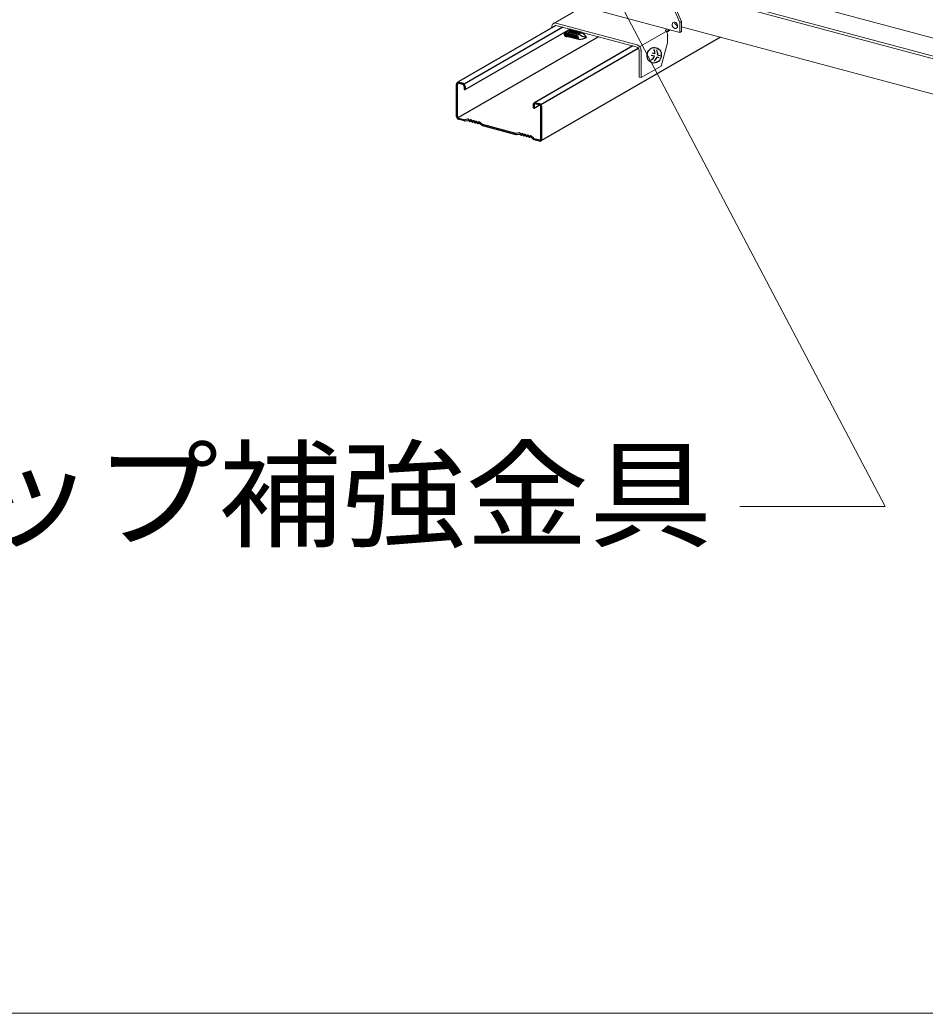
# Model space of a CAD drawing. Units: millimetres, scale not verified. Extents: x -3900 to 3900, y -2693 to 2650.
# Drawn here: x -3430 to -2969, y -166 to 341 of the extents above; entities that cross this region are included whole.
import ezdxf
from ezdxf.enums import TextEntityAlignment as Align

# ---------------------------------------------------------------- set-up
doc = ezdxf.new("R2010")
doc.units = ezdxf.units.MM
doc.header["$LTSCALE"] = 20
for name, color, linetype, lineweight in [('1-2_野縁受け', 3, 'Continuous', 18), ('1-3_野縁', 2, 'Continuous', 25), ('1-6_文字', 7, 'Continuous', 18), ('1-B_補強金具・金具・その他', 3, 'Continuous', 18), ('1-C_ビス・アンカーボルト・強調図形', 2, 'Continuous', 25), ('F-3_野縁', 3, 'Continuous', 18)]:
    doc.layers.add(name, color=color, linetype=linetype, lineweight=lineweight)
doc.styles.add('ＭＳ ゴシック', font='')
doc.styles.get('ＭＳ ゴシック').set_extended_font_data('MS Gothic')

msp = doc.modelspace()

# ---------------------------------------------------------------- linework, layer by layer
at = {"layer": '1-2_野縁受け'}
for p, q in [((-1728.08, 0.24), (-3472.7, 467.7)), ((-2879.24, 298.16), (-3082.16, 352.54)), ((-2877.87, 299.11), (-3079.91, 353.25)), ((-2874.24, 278.75), (-3092.85, 337.33))]:
    msp.add_line(p, q, dxfattribs=at)
at = {"layer": '1-3_野縁'}
for p, q in [((-3156.94, 337.96), (-3206.5, 309.35)), ((-3153.39, 337.07), (-3203.74, 308)), ((-3203.3, 305.26), (-3149.44, 336.35)), ((-3135.26, 332.22), (-3206.91, 290.85)), ((-3073, 332.01), (-3164.27, 279.32)), ((-3117.76, 327.53), (-3167.88, 298.59)), ((-3114.94, 326.21), (-3164.61, 297.53)), ((-3207.65, 291.62), (-3207.65, 307.92)), ((-3207.19, 291.5), (-3207.19, 307.8)), ((-3206.35, 309.07), (-3204.61, 308.61)), ((-3206.35, 308.54), (-3204.61, 308.08)), ((-3203.76, 306.89), (-3203.76, 305.38)), ((-3203.76, 305.38), (-3203.3, 305.26)), ((-3203.3, 306.77), (-3203.3, 305.26)), ((-3168.07, 297.32), (-3168.07, 295.82)), ((-3167.23, 298.6), (-3165.49, 298.14)), ((-3167.23, 298.07), (-3165.49, 297.61)), ((-3164.64, 280.09), (-3164.64, 296.41)), ((-3164.18, 279.97), (-3164.18, 296.29)), ((-3206.61, 290.67), (-3203.68, 289.89)), ((-3203.67, 289.36), (-3206.55, 290.13)), ((-3201.81, 290.18), (-3203.48, 289.88)), ((-3203.28, 289.34), (-3201.87, 289.59)), ((-3201.24, 289.21), (-3201.45, 289.45)), ((-3201.22, 289.83), (-3201.39, 290.03)), ((-3200.51, 289.17), (-3200.76, 289.08)), ((-3200.49, 289.79), (-3200.74, 289.7)), ((-3199.85, 288.84), (-3200.03, 289.04)), ((-3199.83, 289.46), (-3200.01, 289.66)), ((-3199.09, 289.42), (-3199.35, 289.33)), ((-3198.44, 289.09), (-3198.61, 289.29)), ((-3197.7, 289.04), (-3197.96, 288.96)), ((-3197.05, 288.72), (-3197.22, 288.92)), ((-3199.12, 288.8), (-3199.37, 288.71)), ((-3198.46, 288.47), (-3198.64, 288.67)), ((-3197.73, 288.42), (-3197.98, 288.34)), ((-3197.07, 288.09), (-3197.25, 288.29)), ((-3196.29, 288.06), (-3196.59, 287.96)), ((-3196.32, 288.67), (-3196.57, 288.59)), ((-3194.58, 287.5), (-3195.88, 288.59)), ((-3194.76, 287.06), (-3195.86, 287.98)), ((-3194.42, 286.88), (-3177.42, 282.32)), ((-3177.42, 282.85), (-3194.41, 287.4)), ((-3175.56, 283.14), (-3177.23, 282.84)), ((-3177.03, 282.3), (-3175.61, 282.56)), ((-3174.99, 282.18), (-3175.2, 282.41)), ((-3174.97, 282.8), (-3175.14, 283)), ((-3174.26, 282.13), (-3174.51, 282.05)), ((-3174.23, 282.75), (-3174.49, 282.67)), ((-3173.6, 281.8), (-3173.78, 282)), ((-3173.57, 282.43), (-3173.75, 282.63)), ((-3172.87, 281.76), (-3173.12, 281.68)), ((-3172.84, 282.38), (-3173.09, 282.3)), ((-3172.21, 281.43), (-3172.39, 281.63)), ((-3172.18, 282.05), (-3172.36, 282.25)), ((-3171.47, 281.39), (-3171.73, 281.3)), ((-3171.45, 282.01), (-3171.7, 281.92)), ((-3170.82, 281.06), (-3170.99, 281.26)), ((-3170.79, 281.68), (-3170.97, 281.88)), ((-3170.04, 281.03), (-3170.34, 280.93)), ((-3170.06, 281.64), (-3170.31, 281.55)), ((-3168.33, 280.46), (-3169.63, 281.55)), ((-3168.51, 280.02), (-3169.61, 280.95)), ((-3168.16, 280.37), (-3165.23, 279.58)), ((-3168.16, 279.84), (-3165.28, 279.07))]:
    msp.add_line(p, q, dxfattribs=at)
msp.add_lwpolyline([(-3168.53, 297.44), (-3168.53, 295.94), (-3168.12, 295.83), (-3168.07, 295.82), (-3165.48, 297.31)], dxfattribs=at)
for centre, radius, start, end in [((-3206.07, 307.92), 1.58, 165.9981, 179.8217), ((-3205.82, 307.93), 1.83, 180.2931, 180.2932), ((-3206.38, 308.02), 1.26, 151.05, 166.9901), ((-3206.59, 308.12), 1.02, 131.5208, 150.14), ((-3206.66, 308.2), 0.914, 111.6358, 131.7053), ((-3206.17, 307.8), 1.02, 165.9981, 179.8217), ((-3206.01, 307.8), 1.18, 180.2931, 180.2932), ((-3206.37, 307.86), 0.815, 151.05, 166.9901), ((-3206.51, 307.93), 0.66, 131.5208, 150.14), ((-3206.66, 308.13), 0.981, 91.5301, 110.2262), ((-3206.55, 307.98), 0.591, 111.6358, 131.7053), ((-3206.55, 307.93), 0.634, 91.5301, 110.2262), ((-3206.64, 307.96), 1.15, 75.2791, 92.3162), ((-3206.54, 307.82), 0.744, 75.2791, 92.3162), ((-3204.9, 307.49), 1.15, 75.2791, 75.2795), ((-3204.8, 307.36), 0.744, 75.2791, 75.2799), ((-3204.97, 307.28), 1.38, 59.1721, 74.5614), ((-3204.84, 307.22), 0.89, 59.1721, 74.5614), ((-3204.94, 307.02), 1.11, 47.4884, 60.397), ((-3205.12, 306.96), 1.72, 47.4884, 60.397), ((-3205.03, 306.93), 1.24, 34.7498, 47.1304), ((-3205.1, 306.86), 1.34, 23.6902, 35.4252), ((-3205.26, 306.83), 1.92, 34.7498, 47.1304), ((-3205.1, 306.87), 1.33, 11.9022, 23.389), ((-3204.97, 306.87), 1.2, 0.4064, 12.9172), ((-3204.78, 306.88), 1.01, 359.411, 359.8651), ((-3205.37, 306.72), 2.07, 23.6902, 35.4252), ((-3205.37, 306.73), 2.06, 11.9022, 23.389), ((-3205.16, 306.74), 1.86, 0.4064, 12.9172), ((-3204.87, 306.76), 1.57, 359.411, 359.8651), ((-3166.95, 297.45), 1.58, 165.9981, 179.8217), ((-3166.7, 297.46), 1.83, 180.2931, 180.2932), ((-3167.26, 297.55), 1.26, 151.05, 166.9901), ((-3167.47, 297.65), 1.02, 131.5208, 150.14), ((-3167.54, 297.73), 0.914, 111.6358, 131.7053), ((-3167.05, 297.33), 1.02, 165.9981, 179.8217), ((-3166.89, 297.33), 1.18, 180.2931, 180.2932), ((-3167.25, 297.39), 0.815, 151.05, 166.9901), ((-3167.39, 297.46), 0.66, 131.5208, 150.14), ((-3167.54, 297.66), 0.981, 91.5301, 110.2262), ((-3167.43, 297.51), 0.591, 111.6358, 131.7053), ((-3167.43, 297.46), 0.634, 91.5301, 110.2262), ((-3167.52, 297.49), 1.15, 75.2791, 92.3162), ((-3167.42, 297.35), 0.744, 75.2791, 92.3162), ((-3165.78, 297.02), 1.15, 75.2791, 75.2795), ((-3165.68, 296.89), 0.744, 75.2791, 75.2799), ((-3165.85, 296.81), 1.38, 59.1721, 74.5614), ((-3165.72, 296.75), 0.89, 59.1721, 74.5614), ((-3165.82, 296.55), 1.11, 47.4884, 60.397), ((-3166, 296.5), 1.72, 47.4884, 60.397), ((-3165.91, 296.46), 1.24, 34.7498, 47.1304), ((-3165.98, 296.39), 1.34, 23.6902, 35.4252), ((-3166.14, 296.36), 1.92, 34.7498, 47.1304), ((-3165.98, 296.4), 1.33, 11.9022, 23.389), ((-3165.85, 296.4), 1.2, 0.4064, 12.9172), ((-3165.66, 296.41), 1.01, 359.411, 359.8651), ((-3166.25, 296.25), 2.07, 23.6902, 35.4252), ((-3166.25, 296.26), 2.06, 11.9022, 23.389), ((-3166.04, 296.27), 1.86, 0.4064, 12.9172), ((-3165.75, 296.29), 1.57, 359.411, 359.8651), ((-3206.19, 291.63), 1.46, 180.2931, 193.0091), ((-3206.39, 291.62), 1.26, 179.8211, 179.8217), ((-3206, 291.64), 1.65, 191.9099, 203.3813), ((-3206, 291.65), 1.65, 203.6599, 215.4555), ((-3206.09, 291.56), 1.52, 214.7024, 227.1778), ((-3206.37, 291.5), 0.817, 180.2931, 193.0091), ((-3206.48, 291.5), 0.706, 179.8211, 179.8217), ((-3206.27, 291.51), 0.923, 191.9099, 203.3813), ((-3206.2, 291.45), 1.37, 227.4677, 240.4177), ((-3206.27, 291.51), 0.919, 203.6599, 215.4555), ((-3206.32, 291.46), 0.851, 214.7024, 227.1778), ((-3206.38, 291.4), 0.767, 227.4677, 240.4177), ((-3206.31, 291.21), 1.11, 239.2145, 254.519), ((-3206.44, 291.27), 0.618, 239.2145, 254.519), ((-3206.37, 291.08), 0.964, 254.3356, 255.6644), ((-3206.47, 291.19), 0.538, 254.3356, 255.6644), ((-3206.48, 291.15), 0.496, 254.966, 255.034), ((-3206.38, 291), 0.889, 254.966, 255.034), ((-3203.56, 290.32), 0.45, 255, 280.0994), ((-3203.44, 290.23), 0.9, 255, 280.0994), ((-3201.79, 289.15), 0.45, 41.4755, 100.0994), ((-3201.73, 289.73), 0.45, 41.4755, 100.0994), ((-3200.91, 289.51), 0.45, 221.4755, 288.5245), ((-3200.88, 290.13), 0.45, 221.4755, 288.5245), ((-3200.37, 288.74), 0.45, 41.4755, 108.5245), ((-3200.34, 289.36), 0.45, 41.4755, 108.5245), ((-3199.49, 289.76), 0.45, 221.4755, 288.5245), ((-3198.95, 288.99), 0.45, 41.4755, 108.5245), ((-3198.1, 289.39), 0.45, 221.4755, 288.5245), ((-3197.56, 288.62), 0.45, 41.4755, 108.5245), ((-3199.52, 289.14), 0.45, 221.4755, 288.5245), ((-3198.98, 288.37), 0.45, 41.4755, 108.5245), ((-3198.13, 288.76), 0.45, 221.4755, 288.5245), ((-3197.59, 288), 0.45, 41.4755, 108.5245), ((-3196.73, 288.39), 0.45, 221.4755, 288.5245), ((-3196.71, 289.01), 0.45, 221.4755, 288.5245), ((-3196.17, 288.24), 0.45, 49.9006, 108.5245), ((-3196.15, 287.64), 0.45, 49.9006, 108.5245), ((-3194.18, 287.75), 0.9, 229.9006, 255), ((-3194.29, 287.84), 0.45, 229.9006, 255), ((-3177.31, 283.29), 0.45, 255, 280.0994), ((-3177.18, 283.19), 0.9, 255, 280.0994), ((-3175.53, 282.11), 0.45, 41.4755, 100.0994), ((-3175.48, 282.7), 0.45, 41.4755, 100.0994), ((-3174.65, 282.47), 0.45, 221.4755, 288.5245), ((-3174.63, 283.1), 0.45, 221.4755, 288.5245), ((-3174.11, 281.71), 0.45, 41.4755, 108.5245), ((-3174.09, 282.33), 0.45, 41.4755, 108.5245), ((-3173.26, 282.1), 0.45, 221.4755, 288.5245), ((-3173.24, 282.72), 0.45, 221.4755, 288.5245), ((-3172.72, 281.33), 0.45, 41.4755, 108.5245), ((-3172.7, 281.96), 0.45, 41.4755, 108.5245), ((-3171.87, 281.73), 0.45, 221.4755, 288.5245), ((-3171.85, 282.35), 0.45, 221.4755, 288.5245), ((-3171.33, 280.96), 0.45, 41.4755, 108.5245), ((-3171.31, 281.58), 0.45, 41.4755, 108.5245), ((-3170.48, 281.36), 0.45, 221.4755, 288.5245), ((-3170.46, 281.98), 0.45, 221.4755, 288.5245), ((-3169.92, 281.21), 0.45, 49.9006, 108.5245), ((-3169.9, 280.6), 0.45, 49.9006, 108.5245), ((-3167.93, 280.71), 0.9, 229.9006, 255), ((-3168.04, 280.8), 0.45, 229.9006, 255), ((-3164.99, 279.99), 0.964, 254.3356, 255.6644), ((-3165.09, 280.11), 0.538, 254.3356, 255.6644), ((-3165.1, 280.09), 0.519, 255.3648, 272.2305), ((-3165.1, 280.06), 0.496, 254.966, 255.034), ((-3165, 279.91), 0.889, 254.966, 255.034), ((-3164.93, 280.12), 1.11, 254.5189, 254.519), ((-3165.06, 280.18), 0.618, 254.5188, 254.519), ((-3164.99, 279.95), 0.93, 255.3648, 272.2305), ((-3165.09, 280.01), 0.44, 271.5737, 290.1825), ((-3164.98, 279.81), 0.788, 271.5737, 290.1825), ((-3165.09, 279.98), 0.411, 291.7013, 311.6397), ((-3165.12, 280.01), 0.455, 311.5074, 330.1533), ((-3165.21, 280.06), 0.56, 331.0114, 347.0287), ((-3164.98, 279.76), 0.736, 291.7013, 311.6397), ((-3165.34, 280.1), 0.7, 345.9305, 359.8651), ((-3165.48, 280.09), 0.831, 0.4064, 0.6647), ((-3165.03, 279.82), 0.816, 311.5074, 330.1533), ((-3165.2, 279.9), 1, 331.0114, 347.0287), ((-3165.44, 279.98), 1.25, 345.9305, 359.8651), ((-3165.67, 279.96), 1.49, 0.4064, 0.6647)]:
    msp.add_arc(centre, radius, start, end, dxfattribs=at)
at = {"layer": '1-6_文字'}
msp.add_lwpolyline([(-3063.11, 92.5), (-2989.08, 92.5), (-3125.16, 351.37)], dxfattribs=at)
at = {"layer": '1-B_補強金具・金具・その他'}
for p, q in [((-3093.66, 339.43), (-3102.1, 358.49)), ((-3092.85, 339.95), (-3100.91, 358.17)), ((-3144.89, 346.71), (-3158.4, 338.91)), ((-3093.66, 334.43), (-3150.17, 349.57)), ((-3093.66, 339.43), (-3092.85, 339.95)), ((-3092.85, 334.9), (-3092.85, 339.95)), ((-3159.01, 336.76), (-3159.01, 337.56)), ((-3157.04, 339.25), (-3115.55, 328.13)), ((-3115.55, 326.93), (-3156.98, 338.04)), ((-3114.2, 327.2), (-3100.69, 335)), ((-3100.18, 336.18), (-3101.28, 335.54)), ((-3100.18, 334.98), (-3100.52, 334.78)), ((-3098.47, 335.72), (-3100.4, 334.6)), ((-3093.66, 334.43), (-3093.66, 339.43)), ((-3093.66, 334.43), (-3092.85, 334.9)), ((-3114.5, 311.65), (-3114.5, 325.45)), ((-3113.46, 325.18), (-3113.46, 311.38)), ((-3113.46, 311.38), (-3103.33, 317.23)), ((-3113.46, 311.38), (-3114.5, 311.65))]:
    msp.add_line(p, q, dxfattribs=at)
msp.add_lwpolyline([(-3103.33, 317.23), (-3099.95, 329.18), (-3099.95, 332.98)], dxfattribs=at)
for centre, radius, start, end in [((-3096.58, 338.74), 1.04, 72.8645, 130.6694), ((-3096.98, 337.76), 2.1, 0.0176, 70.357), ((-3157, 337.47), 2.01, 134.0753, 182.4854), ((-3155.87, 337.38), 3.14, 180.0176, 180.0189), ((-3160, 337.33), 0.988, 357.0274, 2.9726), ((-3157.39, 337.73), 1.56, 72.8645, 130.6694), ((-3156.97, 337.15), 1.01, 134.0753, 182.4854), ((-3157.16, 337.28), 0.78, 72.8645, 130.6694), ((-3157.46, 336.54), 1.57, 70.35703, 70.35704), ((-3103.09, 332.97), 3.14, 0.0176, 54.8071), ((-3101.02, 336.56), 1.79, 297.9483, 340.0742), ((-3096.32, 338.56), 1.34, 134.0753, 182.4854), ((-3095.57, 338.5), 2.1, 180.0176, 250.357), ((-3096.7, 337.58), 1.35, 1.7586, 89.902), ((-3095.96, 337.52), 1.04, 252.9537, 310.7594), ((-3096.2, 337.69), 1.32, 313.5881, 2.9726), ((-3101.92, 332.87), 1.98, 357.0274, 2.9726), ((-3116.01, 326.64), 1.56, 72.8645, 77.1354), ((-3115.78, 326.19), 0.78, 72.8645, 77.1355), ((-3116.08, 325.45), 1.57, 0.0176, 70.357), ((-3116.6, 325.17), 3.14, 0.0176, 70.357)]:
    msp.add_arc(centre, radius, start, end, dxfattribs=at)
at = {"layer": '1-C_ビス・アンカーボルト・強調図形'}
msp.add_line((-3145.17, 330.8), (-3152.51, 332.77), dxfattribs=at)
for centre, radius, start, end in [((-3149.88, 334.29), 2.15, 162.8268, 180.5497), ((-3149.2, 334.1), 2.15, 135.3856, 180.5497), ((-3148.84, 333.86), 3.9, 127.58517, 127.58518), ((-3148.53, 333.92), 2.15, 108.6681, 180.5497), ((-3147.85, 333.74), 2.15, 108.6681, 180.5497), ((-3147.17, 333.56), 2.15, 108.6681, 180.5497), ((-3146.5, 333.38), 2.15, 108.6681, 180.5497), ((-3145.82, 333.2), 2.15, 108.6681, 180.5497), ((-3145.15, 333.02), 2.15, 108.6681, 180.5497), ((-3144.47, 332.84), 2.15, 108.6681, 180.5497), ((-3143.79, 332.65), 2.15, 108.6681, 180.5497), ((-3149.44, 326.18), 9.92, 34.6687, 58.1484), ((-3148.84, 333.86), 3.9, 170.877, 180.578), ((-3150.01, 333.79), 2.73, 179.2941, 196.6467), ((-3150.56, 334.47), 2.15, 179.8237, 180.5497), ((-3149.77, 334.69), 2.94, 184.7555, 224.8343), ((-3151.4, 333.42), 1.28, 198.6253, 226.3725), ((-3152.77, 333.5), 0.924, 291.734, 303.5437), ((-3151.73, 333.22), 0.924, 232.382, 303.5437), ((-3149.1, 334.51), 2.94, 184.7555, 224.8343), ((-3148.42, 334.33), 2.94, 184.7555, 224.8343), ((-3153.59, 335.54), 3.9, 307.5852, 307.8127), ((-3147.75, 334.15), 2.94, 184.7555, 224.8343), ((-3147.07, 333.96), 2.94, 184.7555, 224.8343), ((-3146.39, 333.78), 2.94, 184.7555, 224.8343), ((-3145.72, 333.6), 2.94, 184.7555, 224.8343), ((-3145.04, 333.42), 2.94, 184.7555, 224.8343), ((-3144.36, 333.24), 2.94, 184.7555, 224.8343), ((-3143.69, 333.06), 2.94, 184.7555, 224.8343), ((-3143.01, 332.88), 2.94, 184.7555, 224.8343), ((-3139.83, 340.19), 8.48, 227.796, 260.1454), ((-3144.43, 328.42), 5.59, 80.3084, 101.2721), ((-3146.17, 342.48), 11.72, 274.8954, 294.6699), ((-3115.49, 325.4), 0.988, 357.0274, 2.9726), ((-3115.43, 325.07), 1.98, 357.0274, 2.9726), ((-3110.65, 323.79), 4.17, 356.1194, 27.1309), ((-3109.94, 323.56), 4.9, 353.5593, 23.1013), ((-3109.93, 309.31), 13.4, 76.246, 83.1809), ((-3110.65, 323.79), 4.17, 303.5976, 339.372), ((-3110.76, 309.01), 15.11, 73.6102, 78.9699), ((-3109.94, 323.56), 4.9, 309.3111, 340.066), ((-3109.93, 309.31), 13.4, 65.3168, 69.9234), ((-3110.76, 309.01), 15.11, 62.7097, 67.9116)]:
    msp.add_arc(centre, radius, start, end, dxfattribs=at)
msp.add_ellipse((-3106.8, 322.78), major_axis=(1.04, 3.86), ratio=0.9, dxfattribs=at)
at = {"layer": 'F-3_野縁'}
msp.add_line((-3820, -165.97), (-40, -165.97), dxfattribs=at)

# ---------------------------------------------------------------- texts
at = {"layer": '1-6_文字', "style": 'ＭＳ ゴシック', "width": 1.05}
msp.add_text('クリップ補強金具', height=43.99, dxfattribs=at).set_placement((-3581.16, 63.34), align=Align.BOTTOM_LEFT)

doc.saveas('drawing.dxf')
